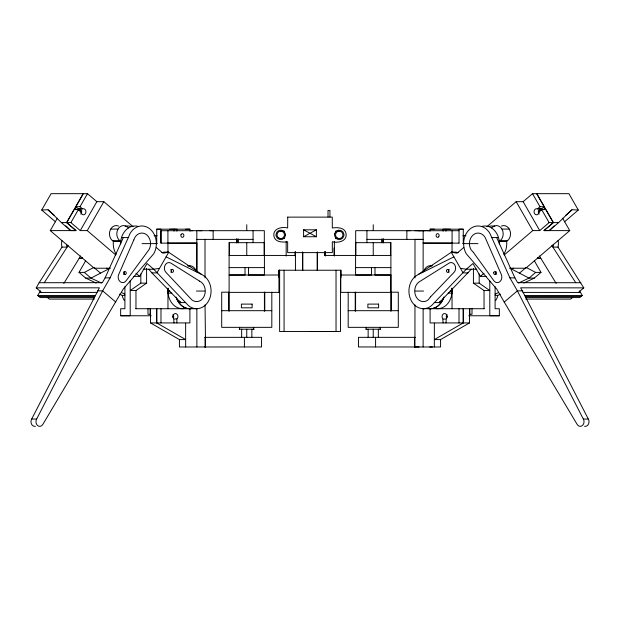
<?xml version="1.0" encoding="UTF-8"?>
<svg xmlns="http://www.w3.org/2000/svg" width="620" height="620" viewBox="0 0 620 620"><rect width="100%" height="100%" fill="white"/><g stroke="black" fill="none" stroke-linecap="round" stroke-linejoin="round"><path stroke-width="0.93" d="M286.169 256.083L286.176 241.599M295.197 251.736L295.197 255.44L229.106 255.44M317.517 270.235L317.517 251.898M324.981 255.448L324.981 251.743M325.252 255.44L325.252 251.736M355.678 242.66L355.686 230.671L459.071 230.718M366.931 242.668L366.939 230.679M373.24 230.477L373.248 224.735M375.581 346.96L375.588 337.342M381.594 242.73L381.594 239.01M382.819 242.73L382.819 239.01M383.284 242.738L383.284 239.01M383.4 242.73L383.4 239.01M374.984 267.615L374.984 274.986L390.894 275.017L390.894 292.377L340.783 292.369L340.791 270.235L279.209 270.235L279.209 275.009L229.106 275.017L245.016 274.986L245.016 267.615M406.86 239.39L406.867 230.694L410.053 230.702M414.95 337.358L414.454 337.358L414.447 346.983L414.943 346.975L414.966 304.908M414.982 277.93L414.997 239.397L414.517 239.397M423.119 346.983L423.142 308.497M423.119 271.885L423.173 230.702M430.102 308.714L430.094 322.927L469.511 322.927L469.511 308.714M430.102 231.043L430.102 229.183L463.272 229.183L463.272 243.133M434.341 346.983L434.364 323.175M469.511 322.927L440.572 339.589L440.572 346.991L358.445 346.952L358.445 337.334L415.214 337.358M443.13 322.927L442.796 318.742A3.038 2.488 -90 0 1 442.804 314.449A3.038 2.488 -90 0 1 446.315 314.449A3.038 2.488 -90 0 1 446.315 318.742L445.982 322.927M443.137 231.121L443.137 229.183L450.205 229.183M445.989 231.121L445.989 229.183M452.034 308.706L452.034 288.184M452.042 252.712L452.042 243.133L459.064 243.133M452.081 230.718L452.073 243.125L423.173 243.063M459.017 322.927L459.017 308.714M459.025 243.133L459.025 229.183L463.272 229.183M463.264 322.927L463.264 308.714L463.264 322.927L434.341 339.582L440.572 339.589M469.882 314.278L469.882 308.721M472.006 308.721L472.006 314.286L469.371 314.286M473.417 283.146L479.183 283.146L489.792 290.555L484.034 290.555L473.417 283.146L473.424 268.344M479.183 283.146L479.183 273.893M484.034 308.721L484.034 290.555M489.792 281L489.792 315.758L499.34 315.758L499.34 308.729L495.101 308.729L495.101 286.742M499.317 243.931C499.611 237.584 496.558 231.02 491.087 227.625A17.655 14.462 -90 0 0 481.849 226.393M451.856 288.292A17.655 14.462 -90 0 1 452.034 291.059L451.546 295.624A17.655 14.462 -90 0 1 435.689 308.558M118.559 226.06A8.269 6.774 90 0 0 110.228 230.012A8.269 6.774 90 0 0 112.359 240.606L113.406 241.506L113.297 242.087A17.655 14.462 90 0 0 116.157 254.254M138.151 226.393A17.655 14.462 90 0 0 128.913 227.625C123.442 231.012 120.389 237.584 120.683 243.924M500.41 294.167L497.798 295.407L497.31 297.29A14.803 12.121 90 0 1 495.613 300.553M522.954 292.408L578.483 292.446L583.792 287.866L557.992 247.117L558.217 246.218A14.803 12.129 -90 0 0 558.116 240.444M128.317 237.584L130.06 233.492A17.655 14.462 90 0 1 150.195 229.16A17.655 14.462 90 0 1 153.752 253.751L123.225 289.098L42.865 424.367A4.627 3.79 90 0 1 37.587 425.506A4.627 3.79 90 0 1 36.657 419.058L102.641 290.85L110.089 277.869L128.317 237.584L121.435 237.584M41.517 292.446L36.208 287.866L39.153 282.72L102.339 282.673L105.098 277.869L123.326 237.584M35.433 426.273A4.627 3.79 90 0 1 31.581 424.204A4.627 3.79 90 0 1 31.674 419.066L99.394 287.82L36.208 287.866M94.163 297.561L40.207 297.585L37.696 295.507L40.447 290.865M57.358 218.217L50.251 230.609L76.02 230.601L66.658 222.596L83.251 193.68L51.08 193.673L41.703 210.033L48.259 209.715L61.365 222.596L66.658 222.596L74.168 209.56L78.376 209.56L80.995 212.296A3.038 2.488 90 0 0 83.871 214.753A3.038 2.488 90 0 0 85.893 211.242A3.038 2.488 90 0 0 83.01 208.777L78.383 208.932L75.803 206.716L83.243 193.68L87.49 193.673L96.852 201.678L103.834 201.678L133.075 226.672M61.365 222.596L70.719 230.601L76.012 230.601L66.658 222.596L70.905 222.596L78.376 209.56M75.803 206.716L80.011 206.708L87.49 193.673M70.905 222.596L80.267 230.601L96.852 201.678M80.267 230.601L87.249 230.594L103.834 201.678M96.131 283.038L85.7 278.093L79.011 272.382L85.676 260.749M133.773 276.38L139.647 276.38L147.033 263.5L153.729 269.227L188.511 305.66A17.655 14.454 -90 0 0 208.591 300.956A17.655 14.454 -90 0 0 204.732 276.435L168.578 252.201L161.719 252.487M163.587 252.201L168.71 252.301L156.907 272.885L151.916 272.885L148.738 269.235L143.119 269.227M166.098 256.858L201.361 274.373M63.829 283.418L80.615 255.967M39.153 282.72L62.008 247.109L61.783 246.218A14.803 12.129 90 0 1 61.884 240.444M44.253 282.712L68.123 245.528M440.231 301.142A17.655 14.454 90 0 1 439.301 302.599L471.262 269.235L476.881 269.227M486.227 276.38L480.353 276.38L472.967 263.5L466.271 269.227L431.489 305.66A17.655 14.454 90 0 1 411.409 300.956A17.655 14.454 90 0 1 415.268 276.435L451.422 252.201L458.281 252.487M443.858 297.05A17.655 14.454 90 0 1 441.192 302.599L438.371 305.66A17.655 14.454 90 0 1 428.466 308.566M486.925 226.672L516.165 201.678L523.148 201.678L532.51 193.68L568.92 193.673L578.297 210.033L571.741 209.715L558.636 222.596L553.342 222.596L543.98 230.601L549.281 230.601L554.11 225.851M174.328 319.052L177.204 318.742A3.038 2.488 90 0 0 177.196 314.449A3.038 2.488 90 0 0 173.685 314.449A3.038 2.488 90 0 0 173.685 318.742L174.018 322.927M504.246 254.967L532.75 230.594L539.733 230.601L549.095 222.596L553.342 222.596L545.832 209.56L541.624 209.56L539.005 212.296A3.038 2.488 -90 0 1 536.13 214.753A3.038 2.488 -90 0 1 534.107 211.242A3.038 2.488 -90 0 1 536.99 208.777L541.616 208.932L544.197 206.716L536.757 193.68L553.342 222.596L543.988 230.601L569.749 230.617L562.642 218.217M572.648 297.383L570.656 299.096L525.659 299.065M463.76 247.465L457.064 253.2L451.422 252.201M480.353 276.38L484.018 273.242M513.244 268.08L511.903 269.227L528.992 278.101L534.3 278.093L540.989 272.382L534.324 260.749M519.467 273.156L526.148 267.437L535.649 272.405L540.989 272.382M535.649 272.405L528.992 278.101L518.56 283.046M491.505 227.951L492.551 227.052A8.269 6.774 -90 0 1 501.983 229.082L509.307 229.09M507.64 240.606L500.325 240.606L499.271 241.498L506.594 241.506L507.64 240.606A8.269 6.774 -90 0 0 509.772 230.012A8.269 6.774 -90 0 0 501.44 226.06M537.393 208.932L539.989 206.716L544.197 206.716M543.244 209.684L545.05 208.142M565.456 215.574L571.927 210.033M549.281 230.601L558.636 222.596M564.518 221.821L578.297 210.033M569.749 230.617L525.745 268.235L509.516 268.228M504.223 302.079L496.775 289.098L466.248 253.751A17.655 14.462 -90 0 1 469.805 229.16A17.655 14.462 -90 0 1 489.939 233.5L509.911 277.869L517.359 290.85L583.343 419.066A4.627 3.79 -90 0 1 582.413 425.506A4.627 3.79 -90 0 1 577.135 424.367L504.223 302.079L517.359 290.85L522.35 290.85L588.326 419.066A4.627 3.79 -90 0 1 588.419 424.204A4.627 3.79 -90 0 1 584.567 426.273M579.553 290.865L582.304 295.507L579.793 297.585L525.837 297.561M460.489 268.344L466.271 269.227L471.262 269.235M456.413 252.201L451.29 252.309L463.094 272.885L468.085 272.885M146.583 283.146L140.817 283.146L130.208 290.548L135.966 290.555L146.583 283.146L146.583 268.344M303.606 236.739L316.378 229.819L316.378 236.739L303.606 236.739L303.606 229.819L316.378 229.819M79.019 272.382L84.351 272.405L93.852 267.437L100.533 273.149M418.639 274.373L453.902 256.858M523.869 283.038L534.3 278.093M495.093 294.175L498.573 292.524M78.383 208.932L78.779 208.777A3.038 2.488 90 0 1 81.468 210.482A3.038 2.488 90 0 1 80.809 214.094M168.578 252.201L162.936 253.2L156.24 247.465M79.174 258.323L80.925 258.23A14.803 12.129 90 0 0 82.46 257.773A14.803 12.129 90 0 1 80.925 258.23M430.164 230.71L427.265 230.702M414.943 346.975L419.197 346.983M192.735 230.702L189.836 230.702M198.71 230.702L201.856 230.702M209.947 230.702L213.133 230.694L213.141 239.39M205.483 239.39L205.003 239.397L205.019 277.93M196.834 243.063L167.927 243.125L167.919 230.718M248.566 275.017L248.496 267.615M371.504 267.615L371.504 274.986L355.586 275.017L355.586 242.668L390.794 242.676M110.693 229.09L118.017 229.082A8.269 6.774 90 0 1 127.449 227.052L128.495 227.951M156.728 243.133L156.728 229.183L160.975 229.183L160.975 243.133M169.795 229.183L176.863 229.183L176.863 231.121M185.651 229.183L189.898 229.183L189.898 231.043M430.102 229.183L434.349 229.183M156.728 229.183L189.898 229.183M280.736 231.167L284.51 231.167M335.474 231.167L339.249 231.167M154.07 235.747L157.139 235.747M462.861 235.747L465.93 235.747M491.683 237.584L498.565 237.584M280.736 238.568L284.51 238.568M335.474 238.568L339.249 238.568M196.827 239.397L253.069 239.374M366.931 239.374L423.173 239.397L414.997 239.397M112.359 240.606L119.675 240.606L120.73 241.498L113.406 241.506M229.206 242.676L264.415 242.668L264.415 275.017L248.496 274.986M196.827 230.702L196.842 271.932L196.881 243.133L160.936 243.133L160.929 230.718L264.322 230.671L264.322 242.66M423.119 243.133L452.042 243.133M142.019 243.621L157.41 243.613M462.59 243.613L477.981 243.621M62.008 247.109L67.107 247.109L66.875 246.218A14.803 12.129 90 0 1 66.704 244.296M557.992 247.117L552.893 247.109L553.125 246.218A14.803 12.129 -90 0 0 553.296 244.296M390.894 255.44L324.803 255.44L324.803 251.736M187.914 265.701L189.743 265.701M430.257 265.701L432.086 265.701M229.106 267.615L264.415 267.615M355.586 267.615L390.894 267.615M110.484 268.228L94.256 268.235L50.251 230.609M148.738 269.235L153.729 269.227L159.511 268.344M340.798 275.017L390.894 275.017M105.098 277.869L110.089 277.869M509.911 277.869L514.902 277.869L517.661 282.673L580.847 282.72M97.65 290.85L102.641 290.85L115.777 302.079M168.144 288.292A17.655 14.462 90 0 0 167.966 291.059L169.795 291.051M450.205 291.059L452.034 291.059M196.439 291.051L204.755 291.051M415.245 291.051L423.561 291.051M39.393 292.446L97.046 292.408M578.483 292.446L580.607 292.446M229.106 292.377L279.209 292.369L279.209 270.235L279.209 292.369M171.849 293.128L167.966 293.128M448.151 293.128L452.034 293.128M37.696 295.507L95.496 295.476M119.59 294.167L122.202 295.407L124.86 295.407M495.147 295.407L497.798 295.407M524.505 295.476L582.304 295.507M38.952 296.546L94.829 296.523M525.171 296.523L581.048 296.546M94.341 299.065L49.344 299.096L47.352 297.383M176.142 297.05A17.655 14.454 -90 0 0 178.808 302.599L185.69 302.599M434.31 302.599L441.192 302.599M135.741 308.721L196.889 308.714M423.111 308.714L484.259 308.721M221.704 310.69L271.816 310.69M348.184 310.69L398.296 310.69M150.629 314.278L147.994 314.278L147.994 308.721M124.899 286.742L124.899 308.721L120.66 308.729L120.66 315.758L130.208 315.751L130.208 281M120.66 315.758L151.21 315.758M468.79 315.758L499.34 315.758M443.13 319.052L445.671 319.052M150.49 308.714L150.49 322.927L189.906 322.927L189.898 308.714M239.359 329.197L254.161 329.197M365.839 329.197L380.641 329.197M204.786 337.358L261.555 337.334L261.555 346.952L179.428 346.991L179.428 339.589L150.49 322.927M179.428 339.589L185.659 339.582L156.736 322.927L156.713 308.714L156.736 322.927M31.674 419.066L36.657 419.058M583.343 419.066L588.326 419.066M418.143 230.702L421.29 230.702M415.005 230.702L426.25 230.71M85.7 278.093L91.008 278.101L101.44 283.046M583.792 287.866L520.606 287.82L522.35 290.85M310.047 331.506L336.032 331.522L336.032 270.235M429.668 346.983L432.411 346.983M204.91 346.975L205.553 346.975L205.034 304.908M539.075 258.23A14.803 12.129 -90 0 1 537.54 257.773A14.803 12.129 -90 0 0 539.075 258.23L540.826 258.323M541.616 208.932L541.221 208.777A3.038 2.488 -90 0 0 538.532 210.49A3.038 2.488 -90 0 0 539.191 214.094M121.427 292.524L124.907 294.167M303.606 229.819L316.378 236.739M80.011 206.708L82.607 208.932M74.95 208.142L76.756 209.684M87.249 230.594L115.754 254.967M135.982 273.242L139.647 276.38M48.073 210.033L54.544 215.574M41.703 210.033L55.482 221.821M106.756 268.072L108.097 269.219L91.008 278.101L84.351 272.405M65.891 225.851L70.719 230.601M151.916 272.885L180.699 302.599A17.655 14.454 -90 0 1 179.769 301.142M178.808 302.599L181.629 305.66A17.655 14.454 -90 0 0 191.534 308.566M551.878 245.528L575.747 282.712M539.385 255.967L556.171 283.418M532.51 193.68L539.989 206.716M541.624 209.56L549.095 222.596M523.148 201.678L539.733 230.601M516.165 201.678L532.75 230.594M496.674 237.584L514.902 277.869M122.202 295.407L122.69 297.29A14.803 12.121 -90 0 0 124.388 300.553M506.594 241.506L506.703 242.087A17.655 14.462 -90 0 1 503.843 254.254M167.966 291.059L168.454 295.624A17.655 14.462 90 0 0 184.31 308.558M253.061 230.671L253.069 242.668M246.76 224.735L246.76 230.477M244.412 337.342L244.419 346.96M205.049 337.358L205.057 346.975M196.858 308.489L196.881 346.983M185.636 323.175L185.659 346.983M391.267 310.69L391.267 292.19L398.296 292.19L398.296 327.344L348.184 327.344L348.184 292.19M390.894 242.668L390.894 311.341M390.623 242.668L390.623 255.44M380.153 327.344L380.153 329.197M378.34 329.197L378.34 337.52M373.24 242.668L373.24 255.44M373.24 329.197L373.24 337.52M368.14 329.197L368.14 337.52M366.087 327.344L366.087 329.197M355.865 242.668L355.865 255.44M355.586 292.221L355.586 311.341M355.221 292.19L355.221 310.69M340.977 270.243L340.977 277.644M340.473 270.235L340.473 331.522L279.628 331.522L279.628 270.235M334.358 241.599L334.358 256.083M334.087 248.047L334.087 255.448M329.949 216.969L329.949 210.444L328.019 210.444L328.019 216.969M325.252 252.224L325.252 256.083M317.146 252.611L317.146 270.243M302.839 252.611L302.839 270.243M302.483 251.898L302.483 270.235M295.438 251.898L295.438 270.243M295.275 252.224L295.275 256.083M284.069 270.235L284.069 331.522M279.023 270.243L279.023 277.644M271.816 292.19L271.816 327.344L221.704 327.344L221.704 292.19L228.733 292.19L228.733 310.69M264.779 292.19L264.779 310.69M264.415 292.221L264.415 311.341M264.135 242.668L264.135 255.44M253.673 327.344L253.673 329.197M251.86 329.197L251.86 337.52M246.76 242.668L246.76 255.44M246.76 329.197L246.76 337.52M241.661 329.197L241.661 337.52M239.607 327.344L239.607 329.197M238.406 239.002L238.406 242.73M237.181 239.01L237.181 242.73M236.716 239.01L236.716 242.73M236.6 239.01L236.6 242.73M229.377 242.668L229.377 255.44M229.106 242.668L229.106 311.341M176.87 319.052L176.87 322.927M174.011 229.183L174.011 231.121M167.958 243.133L167.958 252.712M167.966 288.176L167.966 308.706M160.983 308.714L160.983 322.919M150.118 308.721L150.118 314.278M140.817 273.893L140.817 283.146M135.966 290.555L135.966 308.721M170.771 269.506A1.48 1.209 -90 0 1 171.469 270.258L171.57 270.63A1.48 1.209 -90 0 1 170.903 272.242M78.554 210.095A1.852 1.519 -90 0 1 80.701 211.931M172.972 314.449A3.038 2.488 90 0 1 173.368 318.114M187.992 265.988A8.269 6.774 90 0 1 196.114 271.149M191.634 308.558A17.655 14.462 90 0 1 176.537 298.236M172.647 316.107A1.852 1.511 90 0 1 172.655 317.068M119.675 240.606A8.269 6.774 90 0 1 118.017 229.082M125.194 226.246A17.655 14.462 90 0 1 130.828 226.393M123.822 271.816A1.48 1.209 90 0 1 124.325 272.769L124.341 273.156A1.48 1.209 90 0 1 123.644 274.365M501.983 229.082A8.269 6.774 -90 0 1 500.325 240.606M489.172 226.393A17.655 14.462 -90 0 1 494.807 226.246M446.632 318.114A3.038 2.488 -90 0 1 447.028 314.456M423.886 271.149A8.269 6.774 -90 0 1 432.008 265.988M443.463 298.236A17.655 14.462 -90 0 1 428.366 308.558M449.097 272.242A1.48 1.209 90 0 1 448.43 270.63L448.531 270.258A1.48 1.209 90 0 1 449.229 269.506M539.299 211.931A1.852 1.519 90 0 1 541.446 210.095M447.346 317.068A1.852 1.511 -90 0 1 447.353 316.107M496.357 274.373A1.48 1.209 -90 0 1 495.667 273.156L495.675 272.769A1.48 1.209 -90 0 1 496.178 271.816M287.726 217.124L287.657 227.982C282.069 226.471 272.909 228.362 273.854 235.817C274.738 242.358 282.627 242.49 287.657 241.754L287.657 252.611L332.328 252.611L332.328 241.754C337.885 243.226 346.991 241.428 346.138 234.004C345.325 227.401 337.381 227.222 332.328 227.982L332.258 217.124L287.726 217.124M493.768 272.769L493.753 273.156A1.48 1.209 -90 0 0 494.45 274.365L494.752 274.482A1.48 1.209 -90 0 0 496.155 273.281A1.48 1.209 -90 0 0 495.171 271.568A1.48 1.209 -90 0 0 493.768 272.769M334.583 233.918L334.498 235.158A4.758 4.758 0 0 0 343.906 235.817L343.999 234.577A4.758 4.758 0 0 0 334.583 233.918M133.773 240.01L118.986 273.815A5.603 4.596 90 0 0 120.109 281.62A5.603 4.596 90 0 0 126.511 280.248L148.994 249.682A10.563 8.657 90 0 0 146.87 234.965A10.563 8.657 90 0 0 134.811 237.561L133.773 240.01M446.625 270.266L446.524 270.63A1.48 1.209 90 0 0 447.485 272.358A1.48 1.209 90 0 0 448.903 271.188A1.48 1.209 90 0 0 447.942 269.452L447.625 269.429A1.48 1.209 90 0 0 446.625 270.266M430.543 296.833L428.234 299.793A10.563 8.649 90 0 1 416.214 296.98A10.563 8.649 90 0 1 418.523 282.301L448.446 263.523A5.603 4.588 90 0 1 454.824 265.019A5.603 4.588 90 0 1 453.6 272.808L430.543 296.833M125.55 274.365L125.248 274.482A1.48 1.209 90 0 1 123.845 273.281A1.48 1.209 90 0 1 124.829 271.568A1.48 1.209 90 0 1 126.232 272.769L126.248 273.156A1.48 1.209 90 0 1 125.55 274.365M172.375 269.429L172.058 269.452A1.48 1.209 -90 0 0 171.097 271.188A1.48 1.209 -90 0 0 172.515 272.358A1.48 1.209 -90 0 0 173.476 270.63L173.383 270.258A1.48 1.209 -90 0 0 172.375 269.429M252.123 304.102L241.389 304.102L241.389 307.807L252.123 307.807L252.123 304.102M378.611 304.102L367.877 304.102L367.877 307.807L378.611 307.807L378.611 304.102M199.531 281.108L171.554 263.523A5.603 4.588 -90 0 0 165.176 265.019A5.603 4.588 -90 0 0 166.4 272.808L191.766 299.793A10.563 8.649 -90 0 0 203.786 296.972A10.563 8.649 -90 0 0 201.477 282.301L199.531 281.108M473.44 252.425L471.006 249.682A10.563 8.657 -90 0 1 473.13 234.972A10.563 8.657 -90 0 1 485.189 237.561L501.014 273.815A5.603 4.596 -90 0 1 499.89 281.62A5.603 4.596 -90 0 1 493.497 280.248L473.44 252.425M285.487 235.158L285.401 233.918A4.758 4.758 0 0 0 275.985 234.577L276.071 235.817A4.758 4.758 0 0 0 285.487 235.158M181.063 234.569A1.852 1.511 90 0 0 182.373 237.351A1.852 1.511 90 0 0 183.683 234.569A1.852 1.511 90 0 0 181.063 234.569M438.696 236.809A1.852 1.511 -90 0 0 438.014 233.709A1.852 1.511 -90 0 0 436.162 235.98A1.852 1.511 -90 0 0 438.696 236.809M278.884 238.072A3.705 3.705 0 0 0 284.44 234.864A3.705 3.705 0 0 0 278.884 231.663A3.705 3.705 0 0 0 278.884 238.072M337.396 238.072A3.705 3.705 0 0 0 342.945 234.864A3.705 3.705 0 0 0 337.396 231.663A3.705 3.705 0 0 0 337.396 238.072"/></g></svg>
